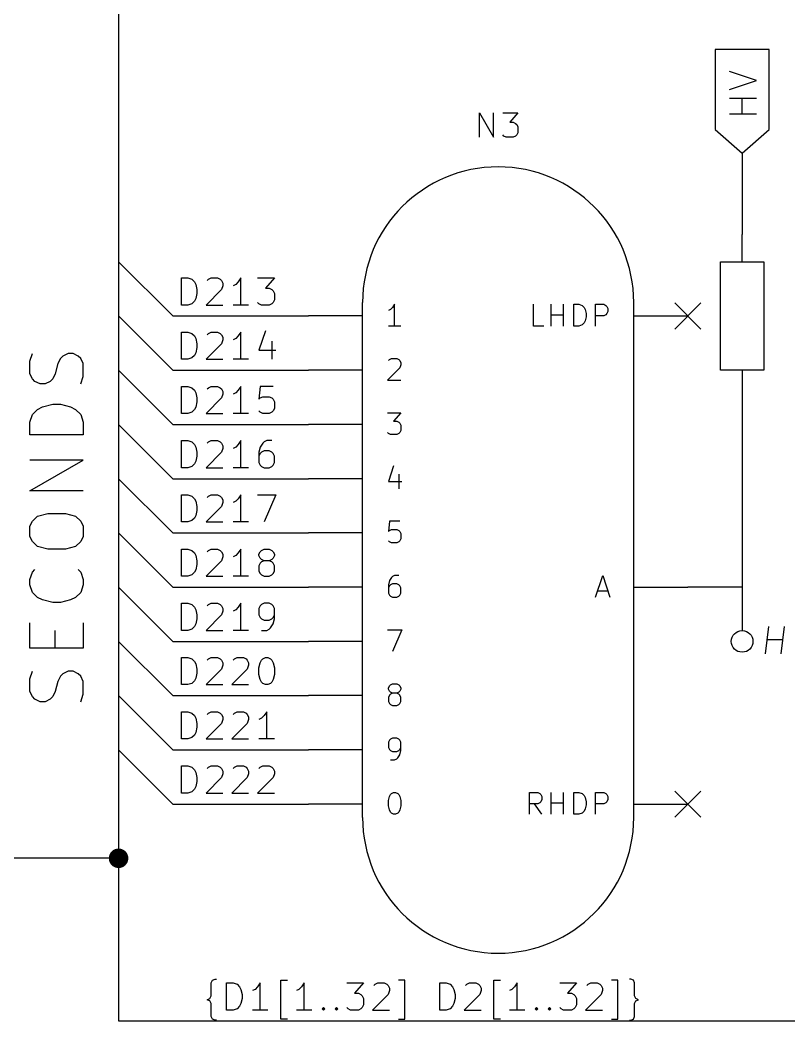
# Model space of a CAD drawing. Extents: x 0.4 to 11.3, y -7.9 to -0.4.
# Drawn here: x 6.918 to 8.336, y -6.3 to -4.454 of the extents above; entities that cross this region are included whole.
import ezdxf

# ---------------------------------------------------------------- set-up
doc = ezdxf.new("R2010")
doc.units = 0
doc.header["$MEASUREMENT"] = 0
for name, color, linetype in [('BLUE2', 5, 'CONTINUOUS'), ('BLUE3', 171, 'CONTINUOUS'), ('CYAN2', 4, 'CONTINUOUS'), ('GRAY1', 251, 'CONTINUOUS'), ('GREEN3', 91, 'CONTINUOUS'), ('RED2', 1, 'CONTINUOUS')]:
    doc.layers.add(name, color=color, linetype=linetype)

msp = doc.modelspace()

# ---------------------------------------------------------------- linework, layer by layer
at = {"layer": 'BLUE2', "linetype": 'CONTINUOUS'}
for p, q in [((7.1, -3.85), (7.1, -4.9)), ((7.1, -4.9), (7.1, -5)), ((8.126, -4.976), (8.174, -5.024)), ((8.174, -4.976), (8.126, -5.024)), ((7.1, -5), (7.1, -5.1)), ((7.1, -5.1), (7.1, -5.2)), ((7.1, -5.2), (7.1, -5.3)), ((7.1, -5.3), (7.1, -5.4)), ((7.1, -5.4), (7.1, -5.5)), ((7.1, -5.5), (7.1, -5.6)), ((7.1, -5.6), (7.1, -5.7)), ((7.1, -5.7), (7.1, -5.8)), ((7.1, -5.8), (7.1, -6)), ((8.126, -5.876), (8.174, -5.924)), ((8.174, -5.876), (8.126, -5.924)), ((7.1, -6), (6.9, -6)), ((7.1, -6), (7.1, -6.3)), ((7.2708, -6.2298), (7.2732, -6.225)), ((7.2708, -6.2536), (7.2708, -6.2298)), ((7.2732, -6.225), (7.2779, -6.2227)), ((7.2779, -6.2227), (7.2803, -6.2227)), ((7.2993, -6.2798), (7.2993, -6.2298)), ((7.2993, -6.2298), (7.3113, -6.2298)), ((7.3113, -6.2298), (7.3184, -6.2322)), ((7.3184, -6.2322), (7.3232, -6.2369)), ((7.3232, -6.2369), (7.3255, -6.2417)), ((7.3565, -6.2369), (7.3517, -6.2417)), ((7.3613, -6.2298), (7.3565, -6.2369)), ((7.3613, -6.2798), (7.3613, -6.2298)), ((7.3993, -6.2965), (7.3993, -6.225)), ((7.3993, -6.225), (7.4113, -6.225)), ((7.4374, -6.2369), (7.4327, -6.2417)), ((7.4422, -6.2298), (7.4374, -6.2369)), ((7.4422, -6.2798), (7.4422, -6.2298)), ((7.5208, -6.2298), (7.5517, -6.2298)), ((7.5517, -6.2298), (7.5351, -6.2488)), ((7.5708, -6.2346), (7.5732, -6.2322)), ((7.5732, -6.2322), (7.5779, -6.2298)), ((7.5779, -6.2298), (7.5898, -6.2298)), ((7.5898, -6.2298), (7.5946, -6.2322)), ((7.5946, -6.2322), (7.597, -6.2346)), ((7.597, -6.2346), (7.5994, -6.2393)), ((7.6279, -6.225), (7.616, -6.225)), ((7.6279, -6.2965), (7.6279, -6.225)), ((7.6922, -6.2798), (7.6922, -6.2298)), ((7.6922, -6.2298), (7.7041, -6.2298)), ((7.7041, -6.2298), (7.7113, -6.2322)), ((7.7113, -6.2322), (7.716, -6.2369)), ((7.716, -6.2369), (7.7184, -6.2417)), ((7.7398, -6.2346), (7.7422, -6.2322)), ((7.7422, -6.2322), (7.747, -6.2298)), ((7.747, -6.2298), (7.7589, -6.2298)), ((7.7589, -6.2298), (7.7636, -6.2322)), ((7.7636, -6.2322), (7.766, -6.2346)), ((7.766, -6.2346), (7.7684, -6.2393)), ((7.7922, -6.2965), (7.7922, -6.225)), ((7.7922, -6.225), (7.8041, -6.225)), ((7.8303, -6.2369), (7.8255, -6.2417)), ((7.8351, -6.2298), (7.8303, -6.2369)), ((7.8351, -6.2798), (7.8351, -6.2298)), ((7.9136, -6.2298), (7.9446, -6.2298)), ((7.9446, -6.2298), (7.9279, -6.2488)), ((7.9636, -6.2346), (7.966, -6.2322)), ((7.966, -6.2322), (7.9708, -6.2298)), ((7.9708, -6.2298), (7.9827, -6.2298)), ((7.9827, -6.2298), (7.9874, -6.2322)), ((7.9874, -6.2322), (7.9898, -6.2346)), ((7.9898, -6.2346), (7.9922, -6.2393)), ((8.0208, -6.225), (8.0089, -6.225)), ((8.0208, -6.2965), (8.0208, -6.225)), ((8.0446, -6.2227), (8.0422, -6.2227)), ((8.0494, -6.225), (8.0446, -6.2227)), ((8.0517, -6.2298), (8.0494, -6.225)), ((8.0517, -6.2536), (8.0517, -6.2298)), ((7.2684, -6.2584), (7.2708, -6.2536)), ((7.3255, -6.2417), (7.3279, -6.2512)), ((7.3279, -6.2512), (7.3279, -6.2584)), ((7.3517, -6.2417), (7.347, -6.2441)), ((7.4327, -6.2417), (7.4279, -6.2441)), ((7.5351, -6.2488), (7.5422, -6.2488)), ((7.5422, -6.2488), (7.547, -6.2512)), ((7.547, -6.2512), (7.5494, -6.2536)), ((7.5494, -6.2536), (7.5517, -6.2584)), ((7.597, -6.2512), (7.5684, -6.2798)), ((7.5994, -6.2441), (7.597, -6.2512)), ((7.5994, -6.2393), (7.5994, -6.2441)), ((7.7184, -6.2417), (7.7208, -6.2512)), ((7.7208, -6.2512), (7.7208, -6.2584)), ((7.766, -6.2512), (7.7374, -6.2798)), ((7.7684, -6.2441), (7.766, -6.2512)), ((7.7684, -6.2393), (7.7684, -6.2441)), ((7.8255, -6.2417), (7.8208, -6.2441)), ((7.9279, -6.2488), (7.9351, -6.2488)), ((7.9351, -6.2488), (7.9398, -6.2512)), ((7.9398, -6.2512), (7.9422, -6.2536)), ((7.9422, -6.2536), (7.9446, -6.2584)), ((7.9898, -6.2512), (7.9613, -6.2798)), ((7.9922, -6.2441), (7.9898, -6.2512)), ((7.9922, -6.2393), (7.9922, -6.2441)), ((8.0541, -6.2584), (8.0517, -6.2536)), ((7.2636, -6.2608), (7.2684, -6.2584)), ((7.2684, -6.2631), (7.2636, -6.2608)), ((7.2708, -6.2679), (7.2684, -6.2631)), ((7.2708, -6.2917), (7.2708, -6.2679)), ((7.3232, -6.2727), (7.3184, -6.2774)), ((7.3255, -6.2679), (7.3232, -6.2727)), ((7.3279, -6.2584), (7.3255, -6.2679)), ((7.4755, -6.2774), (7.4779, -6.275)), ((7.4779, -6.275), (7.4803, -6.2774)), ((7.4779, -6.275), (7.4779, -6.2798)), ((7.4994, -6.2774), (7.5017, -6.275)), ((7.5017, -6.275), (7.5041, -6.2774)), ((7.5017, -6.275), (7.5017, -6.2798)), ((7.5232, -6.2774), (7.5208, -6.275)), ((7.5494, -6.275), (7.547, -6.2774)), ((7.5517, -6.2703), (7.5494, -6.275)), ((7.5517, -6.2584), (7.5517, -6.2703)), ((7.716, -6.2727), (7.7113, -6.2774)), ((7.7184, -6.2679), (7.716, -6.2727)), ((7.7208, -6.2584), (7.7184, -6.2679)), ((7.8684, -6.2774), (7.8708, -6.275)), ((7.8708, -6.275), (7.8732, -6.2774)), ((7.8708, -6.275), (7.8708, -6.2798)), ((7.8922, -6.2774), (7.8946, -6.275)), ((7.8946, -6.275), (7.897, -6.2774)), ((7.8946, -6.275), (7.8946, -6.2798)), ((7.916, -6.2774), (7.9136, -6.275)), ((7.9422, -6.275), (7.9398, -6.2774)), ((7.9446, -6.2703), (7.9422, -6.275)), ((7.9446, -6.2584), (7.9446, -6.2703)), ((8.0517, -6.2679), (8.0541, -6.2631)), ((8.0517, -6.2917), (8.0517, -6.2679)), ((8.0589, -6.2608), (8.0541, -6.2584)), ((8.0541, -6.2631), (8.0589, -6.2608)), ((7.2732, -6.2965), (7.2708, -6.2917)), ((7.3113, -6.2798), (7.2993, -6.2798)), ((7.3184, -6.2774), (7.3113, -6.2798)), ((7.3755, -6.2798), (7.347, -6.2798)), ((7.4565, -6.2798), (7.4279, -6.2798)), ((7.4779, -6.2798), (7.4755, -6.2774)), ((7.4803, -6.2774), (7.4779, -6.2798)), ((7.5017, -6.2798), (7.4994, -6.2774)), ((7.5041, -6.2774), (7.5017, -6.2798)), ((7.5279, -6.2798), (7.5232, -6.2774)), ((7.5422, -6.2798), (7.5279, -6.2798)), ((7.547, -6.2774), (7.5422, -6.2798)), ((7.5684, -6.2798), (7.5994, -6.2798)), ((7.7041, -6.2798), (7.6922, -6.2798)), ((7.7113, -6.2774), (7.7041, -6.2798)), ((7.7374, -6.2798), (7.7684, -6.2798)), ((7.8494, -6.2798), (7.8208, -6.2798)), ((7.8708, -6.2798), (7.8684, -6.2774)), ((7.8732, -6.2774), (7.8708, -6.2798)), ((7.8946, -6.2798), (7.8922, -6.2774)), ((7.897, -6.2774), (7.8946, -6.2798)), ((7.9208, -6.2798), (7.916, -6.2774)), ((7.9351, -6.2798), (7.9208, -6.2798)), ((7.9398, -6.2774), (7.9351, -6.2798)), ((7.9613, -6.2798), (7.9922, -6.2798)), ((8.0494, -6.2965), (8.0517, -6.2917)), ((7.1, -6.3), (8.55, -6.3)), ((7.2779, -6.2988), (7.2732, -6.2965)), ((7.2803, -6.2988), (7.2779, -6.2988)), ((7.4113, -6.2965), (7.3993, -6.2965)), ((7.616, -6.2965), (7.6279, -6.2965)), ((7.8041, -6.2965), (7.7922, -6.2965)), ((8.0089, -6.2965), (8.0208, -6.2965)), ((8.0422, -6.2988), (8.0446, -6.2988)), ((8.0446, -6.2988), (8.0494, -6.2965))]:
    msp.add_line(p, q, dxfattribs=at)
at = {"layer": 'BLUE2', "const_width": 0.018}
msp.add_lwpolyline([(7.091, -6, 1), (7.109, -6, 1)], format="xyb", close=True, dxfattribs=at)
at = {"layer": 'BLUE3', "linetype": 'CONTINUOUS'}
for p, q in [((6.9365, -5.0832), (6.9411, -5.0691)), ((6.9974, -5.0738), (6.9927, -5.0785)), ((7.0068, -5.0691), (6.9974, -5.0738)), ((7.0161, -5.0691), (7.0068, -5.0691)), ((7.0255, -5.0738), (7.0161, -5.0691)), ((7.0302, -5.0785), (7.0255, -5.0738)), ((6.9365, -5.1066), (6.9365, -5.0832)), ((6.988, -5.0879), (6.9833, -5.1066)), ((6.9927, -5.0785), (6.988, -5.0879)), ((7.0349, -5.0879), (7.0302, -5.0785)), ((7.0349, -5.1113), (7.0349, -5.0879)), ((6.9411, -5.116), (6.9365, -5.1066)), ((6.9833, -5.1066), (6.9786, -5.116)), ((7.0302, -5.1253), (7.0349, -5.1113)), ((6.9458, -5.1207), (6.9411, -5.116)), ((6.9552, -5.1253), (6.9458, -5.1207)), ((6.9646, -5.1253), (6.9552, -5.1253)), ((6.974, -5.1207), (6.9646, -5.1253)), ((6.9786, -5.116), (6.974, -5.1207)), ((6.9505, -5.1722), (6.9599, -5.1675)), ((6.9599, -5.1675), (6.9786, -5.1628)), ((6.9786, -5.1628), (6.9927, -5.1628)), ((6.9927, -5.1628), (7.0115, -5.1675)), ((7.0115, -5.1675), (7.0208, -5.1722)), ((6.9365, -5.1956), (6.9411, -5.1816)), ((6.9411, -5.1816), (6.9505, -5.1722)), ((7.0208, -5.1722), (7.0302, -5.1816)), ((7.0302, -5.1816), (7.0349, -5.1956)), ((6.9365, -5.2191), (6.9365, -5.1956)), ((7.0349, -5.1956), (7.0349, -5.2191)), ((7.0349, -5.2191), (6.9365, -5.2191)), ((6.9365, -5.3222), (7.0349, -5.2659)), ((7.0349, -5.2659), (6.9365, -5.2659)), ((7.0349, -5.3222), (6.9365, -5.3222)), ((6.9411, -5.3784), (6.9505, -5.3691)), ((6.9505, -5.3691), (6.9693, -5.3644)), ((6.9693, -5.3644), (7.0021, -5.3644)), ((7.0021, -5.3644), (7.0208, -5.3691)), ((7.0208, -5.3691), (7.0302, -5.3784)), ((6.9365, -5.3878), (6.9411, -5.3784)), ((6.9365, -5.4066), (6.9365, -5.3878)), ((7.0302, -5.3784), (7.0349, -5.3878)), ((7.0349, -5.3878), (7.0349, -5.4066)), ((6.9411, -5.4159), (6.9365, -5.4066)), ((7.0349, -5.4066), (7.0302, -5.4159)), ((6.9505, -5.4253), (6.9411, -5.4159)), ((6.9693, -5.43), (6.9505, -5.4253)), ((7.0208, -5.4253), (7.0021, -5.43)), ((7.0302, -5.4159), (7.0208, -5.4253)), ((7.0021, -5.43), (6.9693, -5.43)), ((6.9365, -5.4862), (6.9411, -5.4722)), ((6.9411, -5.4722), (6.9458, -5.4675)), ((7.0255, -5.4675), (7.0302, -5.4722)), ((7.0302, -5.4722), (7.0349, -5.4862)), ((6.9365, -5.4956), (6.9365, -5.4862)), ((6.9411, -5.5097), (6.9365, -5.4956)), ((7.0349, -5.4956), (7.0302, -5.5097)), ((7.0349, -5.4862), (7.0349, -5.4956)), ((6.9505, -5.519), (6.9411, -5.5097)), ((7.0302, -5.5097), (7.0208, -5.519)), ((6.9599, -5.5237), (6.9505, -5.519)), ((6.9786, -5.5284), (6.9599, -5.5237)), ((6.9927, -5.5284), (6.9786, -5.5284)), ((7.0115, -5.5237), (6.9927, -5.5284)), ((7.0208, -5.519), (7.0115, -5.5237)), ((6.9365, -5.6128), (6.9365, -5.5659)), ((7.0349, -5.5659), (7.0349, -5.6128)), ((6.9833, -5.6128), (6.9833, -5.58)), ((7.0349, -5.6128), (6.9365, -5.6128)), ((6.9365, -5.669), (6.9411, -5.655)), ((6.9927, -5.6643), (6.988, -5.6737)), ((6.9974, -5.6596), (6.9927, -5.6643)), ((7.0068, -5.655), (6.9974, -5.6596)), ((7.0161, -5.655), (7.0068, -5.655)), ((7.0255, -5.6596), (7.0161, -5.655)), ((7.0302, -5.6643), (7.0255, -5.6596)), ((7.0349, -5.6737), (7.0302, -5.6643)), ((6.9365, -5.6925), (6.9365, -5.669)), ((6.988, -5.6737), (6.9833, -5.6925)), ((7.0349, -5.6971), (7.0349, -5.6737)), ((6.9411, -5.7018), (6.9365, -5.6925)), ((6.9458, -5.7065), (6.9411, -5.7018)), ((6.9786, -5.7018), (6.974, -5.7065)), ((6.9833, -5.6925), (6.9786, -5.7018)), ((7.0302, -5.7112), (7.0349, -5.6971)), ((6.9552, -5.7112), (6.9458, -5.7065)), ((6.9646, -5.7112), (6.9552, -5.7112)), ((6.974, -5.7065), (6.9646, -5.7112))]:
    msp.add_line(p, q, dxfattribs=at)
at = {"layer": 'CYAN2', "linetype": 'CONTINUOUS'}
for p, q in [((7.7657, -4.6705), (7.7657, -4.6255)), ((7.7657, -4.6255), (7.7914, -4.6705)), ((7.7914, -4.6705), (7.7914, -4.6255)), ((7.8086, -4.6255), (7.8364, -4.6255)), ((7.8364, -4.6255), (7.8214, -4.6427)), ((7.8214, -4.6427), (7.8279, -4.6427)), ((7.8279, -4.6427), (7.8321, -4.6448)), ((7.8321, -4.6448), (7.8343, -4.647)), ((7.8343, -4.647), (7.8364, -4.6512)), ((7.8364, -4.6512), (7.8364, -4.662)), ((7.8107, -4.6684), (7.8086, -4.6662)), ((7.815, -4.6705), (7.8107, -4.6684)), ((7.8321, -4.6684), (7.8279, -4.6705)), ((7.8343, -4.6662), (7.8321, -4.6684)), ((7.8364, -4.662), (7.8343, -4.6662)), ((7.8279, -4.6705), (7.815, -4.6705)), ((7.609, -4.9785), (7.6052, -4.9842)), ((7.609, -5.0185), (7.609, -4.9785)), ((7.8652, -5.0185), (7.8652, -4.9785)), ((7.8976, -5.0185), (7.8976, -4.9785)), ((7.9205, -5.0185), (7.9205, -4.9785)), ((7.9395, -5.0185), (7.9395, -4.9785)), ((7.9395, -4.9785), (7.949, -4.9785)), ((7.949, -4.9785), (7.9548, -4.9804)), ((7.9548, -4.9804), (7.9586, -4.9842)), ((7.9795, -5.0185), (7.9795, -4.9785)), ((7.9795, -4.9785), (7.9948, -4.9785)), ((7.9948, -4.9785), (7.9986, -4.9804)), ((7.9986, -4.9804), (8.0005, -4.9823)), ((8.0005, -4.9823), (8.0024, -4.9861)), ((7.6014, -4.988), (7.5976, -4.9899)), ((7.6052, -4.9842), (7.6014, -4.988)), ((7.8976, -4.9976), (7.9205, -4.9976)), ((7.9586, -4.9842), (7.9605, -4.988)), ((7.9605, -4.988), (7.9624, -4.9956)), ((7.9624, -5.0014), (7.9605, -5.009)), ((7.9624, -4.9956), (7.9624, -5.0014)), ((7.9948, -4.9995), (7.9795, -4.9995)), ((7.9986, -4.9976), (7.9948, -4.9995)), ((8.0005, -4.9956), (7.9986, -4.9976)), ((8.0024, -4.9918), (8.0005, -4.9956)), ((8.0024, -4.9861), (8.0024, -4.9918)), ((7.6205, -5.0185), (7.5976, -5.0185)), ((7.8843, -5.0185), (7.8652, -5.0185)), ((7.949, -5.0185), (7.9395, -5.0185)), ((7.9548, -5.0166), (7.949, -5.0185)), ((7.9586, -5.0128), (7.9548, -5.0166)), ((7.9605, -5.009), (7.9586, -5.0128)), ((7.5976, -5.0823), (7.5995, -5.0804)), ((7.5995, -5.0804), (7.6033, -5.0785)), ((7.6033, -5.0785), (7.6129, -5.0785)), ((7.6129, -5.0785), (7.6167, -5.0804)), ((7.6167, -5.0804), (7.6186, -5.0823)), ((7.6186, -5.0823), (7.6205, -5.0861)), ((7.6205, -5.0899), (7.6186, -5.0956)), ((7.6205, -5.0861), (7.6205, -5.0899)), ((7.6186, -5.0956), (7.5957, -5.1185)), ((7.5957, -5.1185), (7.6205, -5.1185)), ((7.5957, -5.1785), (7.6205, -5.1785)), ((7.6205, -5.1785), (7.6071, -5.1937)), ((7.6071, -5.1937), (7.6129, -5.1937)), ((7.6129, -5.1937), (7.6167, -5.1956)), ((7.6167, -5.1956), (7.6186, -5.1976)), ((7.6186, -5.1976), (7.6205, -5.2014)), ((7.6205, -5.2014), (7.6205, -5.2109)), ((7.5976, -5.2166), (7.5957, -5.2147)), ((7.6014, -5.2185), (7.5976, -5.2166)), ((7.6129, -5.2185), (7.6014, -5.2185)), ((7.6167, -5.2166), (7.6129, -5.2185)), ((7.6186, -5.2147), (7.6167, -5.2166)), ((7.6205, -5.2109), (7.6186, -5.2147)), ((7.6071, -5.2766), (7.5976, -5.3052)), ((7.6167, -5.2918), (7.6167, -5.3185)), ((7.5976, -5.3052), (7.6224, -5.3052)), ((7.5995, -5.3785), (7.5976, -5.3976)), ((7.6186, -5.3785), (7.5995, -5.3785)), ((7.5976, -5.3976), (7.5995, -5.3956)), ((7.5995, -5.3956), (7.6033, -5.3937)), ((7.6033, -5.3937), (7.6129, -5.3937)), ((7.6129, -5.3937), (7.6167, -5.3956)), ((7.6167, -5.3956), (7.6186, -5.3976)), ((7.6186, -5.3976), (7.6205, -5.4014)), ((7.6205, -5.4014), (7.6205, -5.4109)), ((7.5995, -5.4166), (7.5976, -5.4147)), ((7.6033, -5.4185), (7.5995, -5.4166)), ((7.6129, -5.4185), (7.6033, -5.4185)), ((7.6167, -5.4166), (7.6129, -5.4185)), ((7.6186, -5.4147), (7.6167, -5.4166)), ((7.6205, -5.4109), (7.6186, -5.4147)), ((7.6052, -5.4804), (7.6033, -5.4823)), ((7.609, -5.4785), (7.6052, -5.4804)), ((7.6167, -5.4785), (7.609, -5.4785)), ((7.9795, -5.5185), (7.9929, -5.4785)), ((7.9929, -5.4785), (8.0062, -5.5185)), ((7.5995, -5.488), (7.5976, -5.4956)), ((7.5976, -5.4956), (7.5976, -5.5109)), ((7.5995, -5.4976), (7.5976, -5.5014)), ((7.6033, -5.4823), (7.5995, -5.488)), ((7.6014, -5.4956), (7.5995, -5.4976)), ((7.6052, -5.4937), (7.6014, -5.4956)), ((7.6129, -5.4937), (7.6052, -5.4937)), ((7.6167, -5.4956), (7.6129, -5.4937)), ((7.6186, -5.4976), (7.6167, -5.4956)), ((7.6205, -5.5014), (7.6186, -5.4976)), ((7.5976, -5.5109), (7.5995, -5.5147)), ((7.5995, -5.5147), (7.6014, -5.5166)), ((7.6014, -5.5166), (7.6052, -5.5185)), ((7.6052, -5.5185), (7.6129, -5.5185)), ((7.6129, -5.5185), (7.6167, -5.5166)), ((7.6167, -5.5166), (7.6186, -5.5147)), ((7.6186, -5.5147), (7.6205, -5.5109)), ((7.6205, -5.5109), (7.6205, -5.5014)), ((7.9833, -5.5071), (8.0024, -5.5071)), ((7.5957, -5.5785), (7.6224, -5.5785)), ((7.6224, -5.5785), (7.6052, -5.6185)), ((7.5976, -5.6861), (7.5995, -5.6823)), ((7.5995, -5.6823), (7.6014, -5.6804)), ((7.6014, -5.6804), (7.6052, -5.6785)), ((7.6052, -5.6785), (7.6129, -5.6785)), ((7.6129, -5.6785), (7.6167, -5.6804)), ((7.6167, -5.6804), (7.6186, -5.6823)), ((7.6186, -5.6823), (7.6205, -5.6861)), ((7.5976, -5.688), (7.5976, -5.6861)), ((7.5995, -5.6918), (7.5976, -5.688)), ((7.5995, -5.6995), (7.5976, -5.7033)), ((7.5976, -5.7033), (7.5976, -5.7109)), ((7.6014, -5.6937), (7.5995, -5.6918)), ((7.6014, -5.6976), (7.5995, -5.6995)), ((7.6052, -5.6956), (7.6014, -5.6937)), ((7.6052, -5.6956), (7.6014, -5.6976)), ((7.6129, -5.6956), (7.6052, -5.6956)), ((7.6167, -5.6937), (7.6129, -5.6956)), ((7.6167, -5.6976), (7.6129, -5.6956)), ((7.6186, -5.6918), (7.6167, -5.6937)), ((7.6186, -5.6995), (7.6167, -5.6976)), ((7.6205, -5.688), (7.6186, -5.6918)), ((7.6205, -5.7033), (7.6186, -5.6995)), ((7.6205, -5.6861), (7.6205, -5.688)), ((7.6205, -5.7109), (7.6205, -5.7033)), ((7.5976, -5.7109), (7.5995, -5.7147)), ((7.5995, -5.7147), (7.6014, -5.7166)), ((7.6014, -5.7166), (7.6052, -5.7185)), ((7.6052, -5.7185), (7.6129, -5.7185)), ((7.6129, -5.7185), (7.6167, -5.7166)), ((7.6167, -5.7166), (7.6186, -5.7147)), ((7.6186, -5.7147), (7.6205, -5.7109)), ((7.5995, -5.7823), (7.5976, -5.7861)), ((7.5976, -5.7861), (7.5976, -5.7956)), ((7.5976, -5.7956), (7.5995, -5.7995)), ((7.6014, -5.7804), (7.5995, -5.7823)), ((7.6052, -5.7785), (7.6014, -5.7804)), ((7.6129, -5.7785), (7.6052, -5.7785)), ((7.6167, -5.7804), (7.6129, -5.7785)), ((7.6186, -5.7823), (7.6167, -5.7804)), ((7.6205, -5.7861), (7.6186, -5.7823)), ((7.6186, -5.7995), (7.6205, -5.7956)), ((7.6205, -5.8014), (7.6205, -5.7861)), ((7.5995, -5.7995), (7.6014, -5.8014)), ((7.6014, -5.8014), (7.6052, -5.8033)), ((7.6052, -5.8033), (7.6129, -5.8033)), ((7.6129, -5.8033), (7.6167, -5.8014)), ((7.6148, -5.8147), (7.6186, -5.809)), ((7.6167, -5.8014), (7.6186, -5.7995)), ((7.6186, -5.809), (7.6205, -5.8014)), ((7.6014, -5.8185), (7.609, -5.8185)), ((7.609, -5.8185), (7.6129, -5.8166)), ((7.6129, -5.8166), (7.6148, -5.8147)), ((7.5976, -5.8937), (7.5995, -5.8861)), ((7.5995, -5.8861), (7.6014, -5.8823)), ((7.6014, -5.8823), (7.6033, -5.8804)), ((7.6033, -5.8804), (7.6071, -5.8785)), ((7.6071, -5.8785), (7.6109, -5.8785)), ((7.6109, -5.8785), (7.6148, -5.8804)), ((7.6148, -5.8804), (7.6167, -5.8823)), ((7.6167, -5.8823), (7.6186, -5.8861)), ((7.6186, -5.8861), (7.6205, -5.8937)), ((7.8576, -5.9185), (7.8576, -5.8785)), ((7.8576, -5.8785), (7.8729, -5.8785)), ((7.8729, -5.8785), (7.8767, -5.8804)), ((7.8767, -5.8804), (7.8786, -5.8823)), ((7.8786, -5.8823), (7.8805, -5.8861)), ((7.8805, -5.8861), (7.8805, -5.8918)), ((7.8976, -5.9185), (7.8976, -5.8785)), ((7.9205, -5.9185), (7.9205, -5.8785)), ((7.9395, -5.9185), (7.9395, -5.8785)), ((7.9395, -5.8785), (7.949, -5.8785)), ((7.949, -5.8785), (7.9548, -5.8804)), ((7.9548, -5.8804), (7.9586, -5.8842)), ((7.9586, -5.8842), (7.9605, -5.888)), ((7.9795, -5.9185), (7.9795, -5.8785)), ((7.9795, -5.8785), (7.9948, -5.8785)), ((7.9948, -5.8785), (7.9986, -5.8804)), ((7.9986, -5.8804), (8.0005, -5.8823)), ((8.0005, -5.8823), (8.0024, -5.8861)), ((8.0024, -5.8861), (8.0024, -5.8918)), ((7.5976, -5.9033), (7.5976, -5.8937)), ((7.5995, -5.9109), (7.5976, -5.9033)), ((7.6205, -5.9033), (7.6186, -5.9109)), ((7.6205, -5.8937), (7.6205, -5.9033)), ((7.8729, -5.8995), (7.8576, -5.8995)), ((7.8805, -5.9185), (7.8671, -5.8995)), ((7.8767, -5.8976), (7.8729, -5.8995)), ((7.8786, -5.8956), (7.8767, -5.8976)), ((7.8805, -5.8918), (7.8786, -5.8956)), ((7.8976, -5.8976), (7.9205, -5.8976)), ((7.9605, -5.888), (7.9624, -5.8956)), ((7.9624, -5.9014), (7.9605, -5.909)), ((7.9624, -5.8956), (7.9624, -5.9014)), ((7.9948, -5.8995), (7.9795, -5.8995)), ((7.9986, -5.8976), (7.9948, -5.8995)), ((8.0005, -5.8956), (7.9986, -5.8976)), ((8.0024, -5.8918), (8.0005, -5.8956)), ((7.6014, -5.9147), (7.5995, -5.9109)), ((7.6033, -5.9166), (7.6014, -5.9147)), ((7.6071, -5.9185), (7.6033, -5.9166)), ((7.6109, -5.9185), (7.6071, -5.9185)), ((7.6148, -5.9166), (7.6109, -5.9185)), ((7.6167, -5.9147), (7.6148, -5.9166)), ((7.6186, -5.9109), (7.6167, -5.9147)), ((7.949, -5.9185), (7.9395, -5.9185)), ((7.9548, -5.9166), (7.949, -5.9185)), ((7.9586, -5.9128), (7.9548, -5.9166)), ((7.9605, -5.909), (7.9586, -5.9128))]:
    msp.add_line(p, q, dxfattribs=at)
at = {"layer": 'GRAY1', "linetype": 'CONTINUOUS'}
for p, q in [((7.216, -4.9798), (7.216, -4.9298)), ((7.216, -4.9298), (7.2279, -4.9298)), ((7.2279, -4.9298), (7.2351, -4.9322)), ((7.2351, -4.9322), (7.2398, -4.9369)), ((7.2398, -4.9369), (7.2422, -4.9417)), ((7.2422, -4.9417), (7.2446, -4.9512)), ((7.2636, -4.9346), (7.266, -4.9322)), ((7.266, -4.9322), (7.2708, -4.9298)), ((7.2708, -4.9298), (7.2827, -4.9298)), ((7.2827, -4.9298), (7.2874, -4.9322)), ((7.2874, -4.9322), (7.2898, -4.9346)), ((7.2898, -4.9346), (7.2922, -4.9393)), ((7.2922, -4.9441), (7.2898, -4.9512)), ((7.2922, -4.9393), (7.2922, -4.9441)), ((7.316, -4.9417), (7.3113, -4.9441)), ((7.3208, -4.9369), (7.316, -4.9417)), ((7.3255, -4.9298), (7.3208, -4.9369)), ((7.3255, -4.9798), (7.3255, -4.9298)), ((7.3565, -4.9298), (7.3874, -4.9298)), ((7.3874, -4.9298), (7.3708, -4.9488)), ((7.2446, -4.9584), (7.2422, -4.9679)), ((7.2446, -4.9512), (7.2446, -4.9584)), ((7.2898, -4.9512), (7.2613, -4.9798)), ((7.3708, -4.9488), (7.3779, -4.9488)), ((7.3779, -4.9488), (7.3827, -4.9512)), ((7.3827, -4.9512), (7.3851, -4.9536)), ((7.3851, -4.9536), (7.3874, -4.9584)), ((7.3874, -4.9584), (7.3874, -4.9703)), ((7.2279, -4.9798), (7.216, -4.9798)), ((7.2351, -4.9774), (7.2279, -4.9798)), ((7.2398, -4.9727), (7.2351, -4.9774)), ((7.2422, -4.9679), (7.2398, -4.9727)), ((7.2613, -4.9798), (7.2922, -4.9798)), ((7.3398, -4.9798), (7.3113, -4.9798)), ((7.3589, -4.9774), (7.3565, -4.975)), ((7.3636, -4.9798), (7.3589, -4.9774)), ((7.3779, -4.9798), (7.3636, -4.9798)), ((7.3827, -4.9774), (7.3779, -4.9798)), ((7.3851, -4.975), (7.3827, -4.9774)), ((7.3874, -4.9703), (7.3851, -4.975)), ((7.216, -5.0798), (7.216, -5.0298)), ((7.216, -5.0298), (7.2279, -5.0298)), ((7.2279, -5.0298), (7.2351, -5.0322)), ((7.2351, -5.0322), (7.2398, -5.0369)), ((7.2398, -5.0369), (7.2422, -5.0417)), ((7.2636, -5.0346), (7.266, -5.0322)), ((7.266, -5.0322), (7.2708, -5.0298)), ((7.2708, -5.0298), (7.2827, -5.0298)), ((7.2827, -5.0298), (7.2874, -5.0322)), ((7.2874, -5.0322), (7.2898, -5.0346)), ((7.2898, -5.0346), (7.2922, -5.0393)), ((7.3208, -5.0369), (7.316, -5.0417)), ((7.3255, -5.0298), (7.3208, -5.0369)), ((7.3255, -5.0798), (7.3255, -5.0298)), ((7.3708, -5.0274), (7.3589, -5.0631)), ((7.2422, -5.0417), (7.2446, -5.0512)), ((7.2446, -5.0512), (7.2446, -5.0584)), ((7.2898, -5.0512), (7.2613, -5.0798)), ((7.2922, -5.0441), (7.2898, -5.0512)), ((7.2922, -5.0393), (7.2922, -5.0441)), ((7.316, -5.0417), (7.3113, -5.0441)), ((7.3827, -5.0465), (7.3827, -5.0798)), ((7.2398, -5.0727), (7.2351, -5.0774)), ((7.2422, -5.0679), (7.2398, -5.0727)), ((7.2446, -5.0584), (7.2422, -5.0679)), ((7.3589, -5.0631), (7.3898, -5.0631)), ((7.2279, -5.0798), (7.216, -5.0798)), ((7.2351, -5.0774), (7.2279, -5.0798)), ((7.2613, -5.0798), (7.2922, -5.0798)), ((7.3398, -5.0798), (7.3113, -5.0798)), ((7.216, -5.1798), (7.216, -5.1298)), ((7.216, -5.1298), (7.2279, -5.1298)), ((7.2279, -5.1298), (7.2351, -5.1322)), ((7.266, -5.1322), (7.2708, -5.1298)), ((7.2708, -5.1298), (7.2827, -5.1298)), ((7.2827, -5.1298), (7.2874, -5.1322)), ((7.3255, -5.1298), (7.3208, -5.1369)), ((7.3255, -5.1798), (7.3255, -5.1298)), ((7.3612, -5.1298), (7.3589, -5.1536)), ((7.3851, -5.1298), (7.3612, -5.1298)), ((7.2351, -5.1322), (7.2398, -5.1369)), ((7.2398, -5.1369), (7.2422, -5.1417)), ((7.2422, -5.1417), (7.2446, -5.1512)), ((7.2636, -5.1346), (7.266, -5.1322)), ((7.2874, -5.1322), (7.2898, -5.1346)), ((7.2898, -5.1346), (7.2922, -5.1393)), ((7.2922, -5.1441), (7.2898, -5.1512)), ((7.2922, -5.1393), (7.2922, -5.1441)), ((7.316, -5.1417), (7.3113, -5.1441)), ((7.3208, -5.1369), (7.316, -5.1417)), ((7.3612, -5.1512), (7.366, -5.1488)), ((7.366, -5.1488), (7.3779, -5.1488)), ((7.3779, -5.1488), (7.3827, -5.1512)), ((7.2422, -5.1679), (7.2398, -5.1727)), ((7.2446, -5.1584), (7.2422, -5.1679)), ((7.2446, -5.1512), (7.2446, -5.1584)), ((7.2898, -5.1512), (7.2613, -5.1798)), ((7.3589, -5.1536), (7.3612, -5.1512)), ((7.3827, -5.1512), (7.3851, -5.1536)), ((7.3851, -5.1536), (7.3874, -5.1584)), ((7.3874, -5.1584), (7.3874, -5.1703)), ((7.2279, -5.1798), (7.216, -5.1798)), ((7.2351, -5.1774), (7.2279, -5.1798)), ((7.2398, -5.1727), (7.2351, -5.1774)), ((7.2613, -5.1798), (7.2922, -5.1798)), ((7.3398, -5.1798), (7.3113, -5.1798)), ((7.3612, -5.1774), (7.3589, -5.175)), ((7.366, -5.1798), (7.3612, -5.1774)), ((7.3779, -5.1798), (7.366, -5.1798)), ((7.3827, -5.1774), (7.3779, -5.1798)), ((7.3851, -5.175), (7.3827, -5.1774)), ((7.3874, -5.1703), (7.3851, -5.175)), ((7.216, -5.2798), (7.216, -5.2298)), ((7.216, -5.2298), (7.2279, -5.2298)), ((7.2279, -5.2298), (7.2351, -5.2322)), ((7.2351, -5.2322), (7.2398, -5.2369)), ((7.2398, -5.2369), (7.2422, -5.2417)), ((7.2422, -5.2417), (7.2446, -5.2512)), ((7.2636, -5.2346), (7.266, -5.2322)), ((7.266, -5.2322), (7.2708, -5.2298)), ((7.2708, -5.2298), (7.2827, -5.2298)), ((7.2827, -5.2298), (7.2874, -5.2322)), ((7.2874, -5.2322), (7.2898, -5.2346)), ((7.2898, -5.2346), (7.2922, -5.2393)), ((7.2922, -5.2393), (7.2922, -5.2441)), ((7.316, -5.2417), (7.3113, -5.2441)), ((7.3208, -5.2369), (7.316, -5.2417)), ((7.3255, -5.2298), (7.3208, -5.2369)), ((7.3255, -5.2798), (7.3255, -5.2298)), ((7.3612, -5.2417), (7.3589, -5.2512)), ((7.366, -5.2346), (7.3612, -5.2417)), ((7.3684, -5.2322), (7.366, -5.2346)), ((7.3732, -5.2298), (7.3684, -5.2322)), ((7.3827, -5.2298), (7.3732, -5.2298)), ((7.2446, -5.2584), (7.2422, -5.2679)), ((7.2446, -5.2512), (7.2446, -5.2584)), ((7.2898, -5.2512), (7.2613, -5.2798)), ((7.2922, -5.2441), (7.2898, -5.2512)), ((7.3589, -5.2512), (7.3589, -5.2703)), ((7.3612, -5.2536), (7.3589, -5.2584)), ((7.3636, -5.2512), (7.3612, -5.2536)), ((7.3684, -5.2488), (7.3636, -5.2512)), ((7.3779, -5.2488), (7.3684, -5.2488)), ((7.3827, -5.2512), (7.3779, -5.2488)), ((7.3851, -5.2536), (7.3827, -5.2512)), ((7.3874, -5.2584), (7.3851, -5.2536)), ((7.3874, -5.2703), (7.3874, -5.2584)), ((7.2351, -5.2774), (7.2279, -5.2798)), ((7.2398, -5.2727), (7.2351, -5.2774)), ((7.2422, -5.2679), (7.2398, -5.2727)), ((7.3589, -5.2703), (7.3612, -5.275)), ((7.3612, -5.275), (7.3636, -5.2774)), ((7.3636, -5.2774), (7.3684, -5.2798)), ((7.3779, -5.2798), (7.3827, -5.2774)), ((7.3827, -5.2774), (7.3851, -5.275)), ((7.3851, -5.275), (7.3874, -5.2703)), ((7.2279, -5.2798), (7.216, -5.2798)), ((7.2613, -5.2798), (7.2922, -5.2798)), ((7.3398, -5.2798), (7.3113, -5.2798)), ((7.3684, -5.2798), (7.3779, -5.2798)), ((7.216, -5.3798), (7.216, -5.3298)), ((7.216, -5.3298), (7.2279, -5.3298)), ((7.2279, -5.3298), (7.2351, -5.3322)), ((7.2351, -5.3322), (7.2398, -5.3369)), ((7.2636, -5.3346), (7.266, -5.3322)), ((7.266, -5.3322), (7.2708, -5.3298)), ((7.2708, -5.3298), (7.2827, -5.3298)), ((7.2827, -5.3298), (7.2874, -5.3322)), ((7.2874, -5.3322), (7.2898, -5.3346)), ((7.3255, -5.3298), (7.3208, -5.3369)), ((7.3255, -5.3798), (7.3255, -5.3298)), ((7.3565, -5.3298), (7.3898, -5.3298)), ((7.3898, -5.3298), (7.3684, -5.3798)), ((7.2398, -5.3369), (7.2422, -5.3417)), ((7.2422, -5.3417), (7.2446, -5.3512)), ((7.2446, -5.3512), (7.2446, -5.3584)), ((7.2898, -5.3512), (7.2613, -5.3798)), ((7.2898, -5.3346), (7.2922, -5.3393)), ((7.2922, -5.3441), (7.2898, -5.3512)), ((7.2922, -5.3393), (7.2922, -5.3441)), ((7.316, -5.3417), (7.3113, -5.3441)), ((7.3208, -5.3369), (7.316, -5.3417)), ((7.2422, -5.3679), (7.2398, -5.3727)), ((7.2446, -5.3584), (7.2422, -5.3679)), ((7.2279, -5.3798), (7.216, -5.3798)), ((7.2351, -5.3774), (7.2279, -5.3798)), ((7.2398, -5.3727), (7.2351, -5.3774)), ((7.2613, -5.3798), (7.2922, -5.3798)), ((7.3398, -5.3798), (7.3113, -5.3798)), ((7.216, -5.4798), (7.216, -5.4298)), ((7.216, -5.4298), (7.2279, -5.4298)), ((7.2279, -5.4298), (7.2351, -5.4322)), ((7.2351, -5.4322), (7.2398, -5.4369)), ((7.2398, -5.4369), (7.2422, -5.4417)), ((7.2422, -5.4417), (7.2446, -5.4512)), ((7.2636, -5.4346), (7.266, -5.4322)), ((7.266, -5.4322), (7.2708, -5.4298)), ((7.2708, -5.4298), (7.2827, -5.4298)), ((7.2827, -5.4298), (7.2874, -5.4322)), ((7.2874, -5.4322), (7.2898, -5.4346)), ((7.2898, -5.4346), (7.2922, -5.4393)), ((7.2922, -5.4441), (7.2898, -5.4512)), ((7.2922, -5.4393), (7.2922, -5.4441)), ((7.316, -5.4417), (7.3113, -5.4441)), ((7.3208, -5.4369), (7.316, -5.4417)), ((7.3255, -5.4298), (7.3208, -5.4369)), ((7.3255, -5.4798), (7.3255, -5.4298)), ((7.3589, -5.4393), (7.3612, -5.4346)), ((7.3589, -5.4417), (7.3589, -5.4393)), ((7.3612, -5.4465), (7.3589, -5.4417)), ((7.3612, -5.4346), (7.3636, -5.4322)), ((7.3636, -5.4322), (7.3684, -5.4298)), ((7.3684, -5.4298), (7.3779, -5.4298)), ((7.3779, -5.4298), (7.3827, -5.4322)), ((7.3827, -5.4322), (7.3851, -5.4346)), ((7.3851, -5.4346), (7.3874, -5.4393)), ((7.3874, -5.4417), (7.3851, -5.4465)), ((7.3874, -5.4393), (7.3874, -5.4417)), ((7.2446, -5.4584), (7.2422, -5.4679)), ((7.2446, -5.4512), (7.2446, -5.4584)), ((7.2898, -5.4512), (7.2613, -5.4798)), ((7.3612, -5.456), (7.3589, -5.4608)), ((7.3589, -5.4608), (7.3589, -5.4703)), ((7.3636, -5.4488), (7.3612, -5.4465)), ((7.3636, -5.4536), (7.3612, -5.456)), ((7.3684, -5.4512), (7.3636, -5.4488)), ((7.3684, -5.4512), (7.3636, -5.4536)), ((7.3779, -5.4512), (7.3684, -5.4512)), ((7.3827, -5.4488), (7.3779, -5.4512)), ((7.3827, -5.4536), (7.3779, -5.4512)), ((7.3851, -5.4465), (7.3827, -5.4488)), ((7.3851, -5.456), (7.3827, -5.4536)), ((7.3874, -5.4608), (7.3851, -5.456)), ((7.3874, -5.4703), (7.3874, -5.4608)), ((7.2279, -5.4798), (7.216, -5.4798)), ((7.2351, -5.4774), (7.2279, -5.4798)), ((7.2398, -5.4727), (7.2351, -5.4774)), ((7.2422, -5.4679), (7.2398, -5.4727)), ((7.2613, -5.4798), (7.2922, -5.4798)), ((7.3398, -5.4798), (7.3113, -5.4798)), ((7.3589, -5.4703), (7.3612, -5.475)), ((7.3612, -5.475), (7.3636, -5.4774)), ((7.3636, -5.4774), (7.3684, -5.4798)), ((7.3684, -5.4798), (7.3779, -5.4798)), ((7.3779, -5.4798), (7.3827, -5.4774)), ((7.3827, -5.4774), (7.3851, -5.475)), ((7.3851, -5.475), (7.3874, -5.4703)), ((8.25, -5.5), (8.25, -5.58)), ((7.216, -5.5798), (7.216, -5.5298)), ((7.216, -5.5298), (7.2279, -5.5298)), ((7.2279, -5.5298), (7.2351, -5.5322)), ((7.2351, -5.5322), (7.2398, -5.5369)), ((7.2398, -5.5369), (7.2422, -5.5417)), ((7.2636, -5.5346), (7.266, -5.5322)), ((7.266, -5.5322), (7.2708, -5.5298)), ((7.2708, -5.5298), (7.2827, -5.5298)), ((7.2827, -5.5298), (7.2874, -5.5322)), ((7.2874, -5.5322), (7.2898, -5.5346)), ((7.2898, -5.5346), (7.2922, -5.5393)), ((7.3208, -5.5369), (7.316, -5.5417)), ((7.3255, -5.5298), (7.3208, -5.5369)), ((7.3255, -5.5798), (7.3255, -5.5298)), ((7.3612, -5.5346), (7.3589, -5.5393)), ((7.3636, -5.5322), (7.3612, -5.5346)), ((7.3684, -5.5298), (7.3636, -5.5322)), ((7.3779, -5.5298), (7.3684, -5.5298)), ((7.3827, -5.5322), (7.3779, -5.5298)), ((7.3851, -5.5346), (7.3827, -5.5322)), ((7.3874, -5.5393), (7.3851, -5.5346)), ((7.2422, -5.5417), (7.2446, -5.5512)), ((7.2446, -5.5512), (7.2446, -5.5584)), ((7.2898, -5.5512), (7.2613, -5.5798)), ((7.2922, -5.5441), (7.2898, -5.5512)), ((7.2922, -5.5393), (7.2922, -5.5441)), ((7.316, -5.5417), (7.3113, -5.5441)), ((7.3589, -5.5393), (7.3589, -5.5512)), ((7.3589, -5.5512), (7.3612, -5.556)), ((7.3851, -5.556), (7.3874, -5.5512)), ((7.3874, -5.5584), (7.3874, -5.5393)), ((7.2398, -5.5727), (7.2351, -5.5774)), ((7.2422, -5.5679), (7.2398, -5.5727)), ((7.2446, -5.5584), (7.2422, -5.5679)), ((7.3612, -5.556), (7.3636, -5.5584)), ((7.3636, -5.5584), (7.3684, -5.5608)), ((7.3684, -5.5608), (7.3779, -5.5608)), ((7.3779, -5.5608), (7.3827, -5.5584)), ((7.3803, -5.575), (7.3851, -5.5679)), ((7.3827, -5.5584), (7.3851, -5.556)), ((7.3851, -5.5679), (7.3874, -5.5584)), ((8.2932, -5.6228), (8.2995, -5.5728)), ((8.3218, -5.6228), (8.328, -5.5728)), ((7.2279, -5.5798), (7.216, -5.5798)), ((7.2351, -5.5774), (7.2279, -5.5798)), ((7.2613, -5.5798), (7.2922, -5.5798)), ((7.3398, -5.5798), (7.3113, -5.5798)), ((7.3636, -5.5798), (7.3732, -5.5798)), ((7.3732, -5.5798), (7.3779, -5.5774)), ((7.3779, -5.5774), (7.3803, -5.575)), ((8.2965, -5.5966), (8.3251, -5.5966)), ((7.216, -5.6798), (7.216, -5.6298)), ((7.216, -5.6298), (7.2279, -5.6298)), ((7.2279, -5.6298), (7.2351, -5.6322)), ((7.2351, -5.6322), (7.2398, -5.6369)), ((7.2398, -5.6369), (7.2422, -5.6417)), ((7.2422, -5.6417), (7.2446, -5.6512)), ((7.2636, -5.6346), (7.266, -5.6322)), ((7.266, -5.6322), (7.2708, -5.6298)), ((7.2708, -5.6298), (7.2827, -5.6298)), ((7.2827, -5.6298), (7.2874, -5.6322)), ((7.2874, -5.6322), (7.2898, -5.6346)), ((7.2898, -5.6346), (7.2922, -5.6393)), ((7.2922, -5.6441), (7.2898, -5.6512)), ((7.2922, -5.6393), (7.2922, -5.6441)), ((7.3113, -5.6346), (7.3136, -5.6322)), ((7.3136, -5.6322), (7.3184, -5.6298)), ((7.3184, -5.6298), (7.3303, -5.6298)), ((7.3303, -5.6298), (7.3351, -5.6322)), ((7.3351, -5.6322), (7.3374, -5.6346)), ((7.3374, -5.6346), (7.3398, -5.6393)), ((7.3398, -5.6441), (7.3374, -5.6512)), ((7.3398, -5.6393), (7.3398, -5.6441)), ((7.3589, -5.6488), (7.3612, -5.6393)), ((7.3612, -5.6393), (7.3636, -5.6346)), ((7.3636, -5.6346), (7.366, -5.6322)), ((7.366, -5.6322), (7.3708, -5.6298)), ((7.3708, -5.6298), (7.3755, -5.6298)), ((7.3755, -5.6298), (7.3803, -5.6322)), ((7.3803, -5.6322), (7.3827, -5.6346)), ((7.3827, -5.6346), (7.3851, -5.6393)), ((7.3851, -5.6393), (7.3874, -5.6488)), ((7.2446, -5.6584), (7.2422, -5.6679)), ((7.2446, -5.6512), (7.2446, -5.6584)), ((7.2898, -5.6512), (7.2613, -5.6798)), ((7.3374, -5.6512), (7.3089, -5.6798)), ((7.3589, -5.6608), (7.3589, -5.6488)), ((7.3612, -5.6703), (7.3589, -5.6608)), ((7.3874, -5.6608), (7.3851, -5.6703)), ((7.3874, -5.6488), (7.3874, -5.6608)), ((7.2279, -5.6798), (7.216, -5.6798)), ((7.2351, -5.6774), (7.2279, -5.6798)), ((7.2398, -5.6727), (7.2351, -5.6774)), ((7.2422, -5.6679), (7.2398, -5.6727)), ((7.2613, -5.6798), (7.2922, -5.6798)), ((7.3089, -5.6798), (7.3398, -5.6798)), ((7.3636, -5.675), (7.3612, -5.6703)), ((7.366, -5.6774), (7.3636, -5.675)), ((7.3708, -5.6798), (7.366, -5.6774)), ((7.3755, -5.6798), (7.3708, -5.6798)), ((7.3803, -5.6774), (7.3755, -5.6798)), ((7.3827, -5.675), (7.3803, -5.6774)), ((7.3851, -5.6703), (7.3827, -5.675)), ((7.216, -5.7798), (7.216, -5.7298)), ((7.216, -5.7298), (7.2279, -5.7298)), ((7.2279, -5.7298), (7.2351, -5.7322)), ((7.2351, -5.7322), (7.2398, -5.7369)), ((7.2398, -5.7369), (7.2422, -5.7417)), ((7.2636, -5.7346), (7.266, -5.7322)), ((7.266, -5.7322), (7.2708, -5.7298)), ((7.2708, -5.7298), (7.2827, -5.7298)), ((7.2827, -5.7298), (7.2874, -5.7322)), ((7.2874, -5.7322), (7.2898, -5.7346)), ((7.2898, -5.7346), (7.2922, -5.7393)), ((7.2922, -5.7393), (7.2922, -5.7441)), ((7.3113, -5.7346), (7.3136, -5.7322)), ((7.3136, -5.7322), (7.3184, -5.7298)), ((7.3184, -5.7298), (7.3303, -5.7298)), ((7.3303, -5.7298), (7.3351, -5.7322)), ((7.3351, -5.7322), (7.3374, -5.7346)), ((7.3374, -5.7346), (7.3398, -5.7393)), ((7.3398, -5.7393), (7.3398, -5.7441)), ((7.3684, -5.7369), (7.3636, -5.7417)), ((7.3732, -5.7298), (7.3684, -5.7369)), ((7.3732, -5.7798), (7.3732, -5.7298)), ((7.2422, -5.7417), (7.2446, -5.7512)), ((7.2446, -5.7584), (7.2422, -5.7679)), ((7.2446, -5.7512), (7.2446, -5.7584)), ((7.2898, -5.7512), (7.2613, -5.7798)), ((7.2922, -5.7441), (7.2898, -5.7512)), ((7.3374, -5.7512), (7.3089, -5.7798)), ((7.3398, -5.7441), (7.3374, -5.7512)), ((7.3636, -5.7417), (7.3589, -5.7441)), ((7.2398, -5.7727), (7.2351, -5.7774)), ((7.2422, -5.7679), (7.2398, -5.7727)), ((7.2279, -5.7798), (7.216, -5.7798)), ((7.2351, -5.7774), (7.2279, -5.7798)), ((7.2613, -5.7798), (7.2922, -5.7798)), ((7.3089, -5.7798), (7.3398, -5.7798)), ((7.3874, -5.7798), (7.3589, -5.7798)), ((7.216, -5.8798), (7.216, -5.8298)), ((7.216, -5.8298), (7.2279, -5.8298)), ((7.2279, -5.8298), (7.2351, -5.8322)), ((7.2351, -5.8322), (7.2398, -5.8369)), ((7.2636, -5.8346), (7.266, -5.8322)), ((7.266, -5.8322), (7.2708, -5.8298)), ((7.2708, -5.8298), (7.2827, -5.8298)), ((7.2827, -5.8298), (7.2874, -5.8322)), ((7.2874, -5.8322), (7.2898, -5.8346)), ((7.3113, -5.8346), (7.3136, -5.8322)), ((7.3136, -5.8322), (7.3184, -5.8298)), ((7.3184, -5.8298), (7.3303, -5.8298)), ((7.3303, -5.8298), (7.3351, -5.8322)), ((7.3351, -5.8322), (7.3374, -5.8346)), ((7.3589, -5.8346), (7.3612, -5.8322)), ((7.3612, -5.8322), (7.366, -5.8298)), ((7.366, -5.8298), (7.3779, -5.8298)), ((7.3779, -5.8298), (7.3827, -5.8322)), ((7.3827, -5.8322), (7.3851, -5.8346)), ((7.2398, -5.8369), (7.2422, -5.8417)), ((7.2422, -5.8417), (7.2446, -5.8512)), ((7.2898, -5.8346), (7.2922, -5.8393)), ((7.2922, -5.8441), (7.2898, -5.8512)), ((7.2922, -5.8393), (7.2922, -5.8441)), ((7.3374, -5.8346), (7.3398, -5.8393)), ((7.3398, -5.8441), (7.3374, -5.8512)), ((7.3398, -5.8393), (7.3398, -5.8441)), ((7.3851, -5.8346), (7.3874, -5.8393)), ((7.3874, -5.8441), (7.3851, -5.8512)), ((7.3874, -5.8393), (7.3874, -5.8441)), ((7.2422, -5.8679), (7.2398, -5.8727)), ((7.2446, -5.8584), (7.2422, -5.8679)), ((7.2446, -5.8512), (7.2446, -5.8584)), ((7.2898, -5.8512), (7.2613, -5.8798)), ((7.3374, -5.8512), (7.3089, -5.8798)), ((7.3851, -5.8512), (7.3565, -5.8798)), ((7.2279, -5.8798), (7.216, -5.8798)), ((7.2351, -5.8774), (7.2279, -5.8798)), ((7.2398, -5.8727), (7.2351, -5.8774)), ((7.2613, -5.8798), (7.2922, -5.8798)), ((7.3089, -5.8798), (7.3398, -5.8798)), ((7.3565, -5.8798), (7.3874, -5.8798))]:
    msp.add_line(p, q, dxfattribs=at)
at = {"layer": 'GRAY1'}
msp.add_circle((8.25, -5.6), 0.02, dxfattribs=at)
at = {"layer": 'GREEN3', "linetype": 'CONTINUOUS'}
for p, q in [((8.25, -4.7), (8.25, -4.85)), ((7.1, -4.9), (7.2, -5)), ((7.1, -5), (7.2, -5.1)), ((7.2, -5), (7.45, -5)), ((7.1, -5.1), (7.2, -5.2)), ((7.2, -5.1), (7.45, -5.1)), ((8.25, -5.15), (8.25, -5.5)), ((7.1, -5.2), (7.2, -5.3)), ((7.2, -5.2), (7.45, -5.2)), ((7.1, -5.3), (7.2, -5.4)), ((7.2, -5.3), (7.45, -5.3)), ((7.1, -5.4), (7.2, -5.5)), ((7.2, -5.4), (7.45, -5.4)), ((7.1, -5.5), (7.2, -5.6)), ((7.2, -5.5), (7.45, -5.5)), ((8.25, -5.5), (8.15, -5.5)), ((7.1, -5.6), (7.2, -5.7)), ((7.2, -5.6), (7.45, -5.6)), ((7.1, -5.7), (7.2, -5.8)), ((7.2, -5.7), (7.45, -5.7)), ((7.1, -5.8), (7.2, -5.9)), ((7.2, -5.8), (7.45, -5.8)), ((7.2, -5.9), (7.45, -5.9))]:
    msp.add_line(p, q, dxfattribs=at)
at = {"layer": 'RED2', "linetype": 'CONTINUOUS'}
for p, q in [((8.25, -4.5085), (8.2, -4.5085)), ((8.2, -4.5085), (8.2, -4.6562)), ((8.3, -4.5085), (8.25, -4.5085)), ((8.3, -4.6562), (8.3, -4.5085)), ((8.2764, -4.5658), (8.2264, -4.5492)), ((8.2264, -4.5825), (8.2764, -4.5658)), ((8.2764, -4.5992), (8.2264, -4.5992)), ((8.2502, -4.6277), (8.2502, -4.5992)), ((8.2764, -4.6277), (8.2264, -4.6277)), ((8.2, -4.6562), (8.25, -4.7)), ((8.25, -4.7), (8.3, -4.6562)), ((8.25, -4.9), (8.25, -4.85)), ((8.21, -5.1), (8.21, -4.9)), ((8.21, -4.9), (8.29, -4.9)), ((8.29, -4.9), (8.29, -5.1)), ((7.55, -5.925), (7.55, -4.975)), ((8.05, -5.925), (8.05, -4.975)), ((7.55, -5), (7.45, -5)), ((8.05, -5), (8.15, -5)), ((7.55, -5.1), (7.45, -5.1)), ((8.29, -5.1), (8.21, -5.1)), ((8.25, -5.1), (8.25, -5.15)), ((7.55, -5.2), (7.45, -5.2)), ((7.55, -5.3), (7.45, -5.3)), ((7.55, -5.4), (7.45, -5.4)), ((7.55, -5.5), (7.45, -5.5)), ((8.05, -5.5), (8.15, -5.5)), ((7.55, -5.6), (7.45, -5.6)), ((7.55, -5.7), (7.45, -5.7)), ((7.55, -5.8), (7.45, -5.8)), ((7.55, -5.9), (7.45, -5.9)), ((8.05, -5.9), (8.15, -5.9))]:
    msp.add_line(p, q, dxfattribs=at)
at = {"layer": 'RED2'}
for centre, start, end in [((7.8, -4.975), 0, 180), ((7.8, -5.925), 180, 360)]:
    msp.add_arc(centre, 0.25, start, end, dxfattribs=at)

doc.saveas('drawing.dxf')
